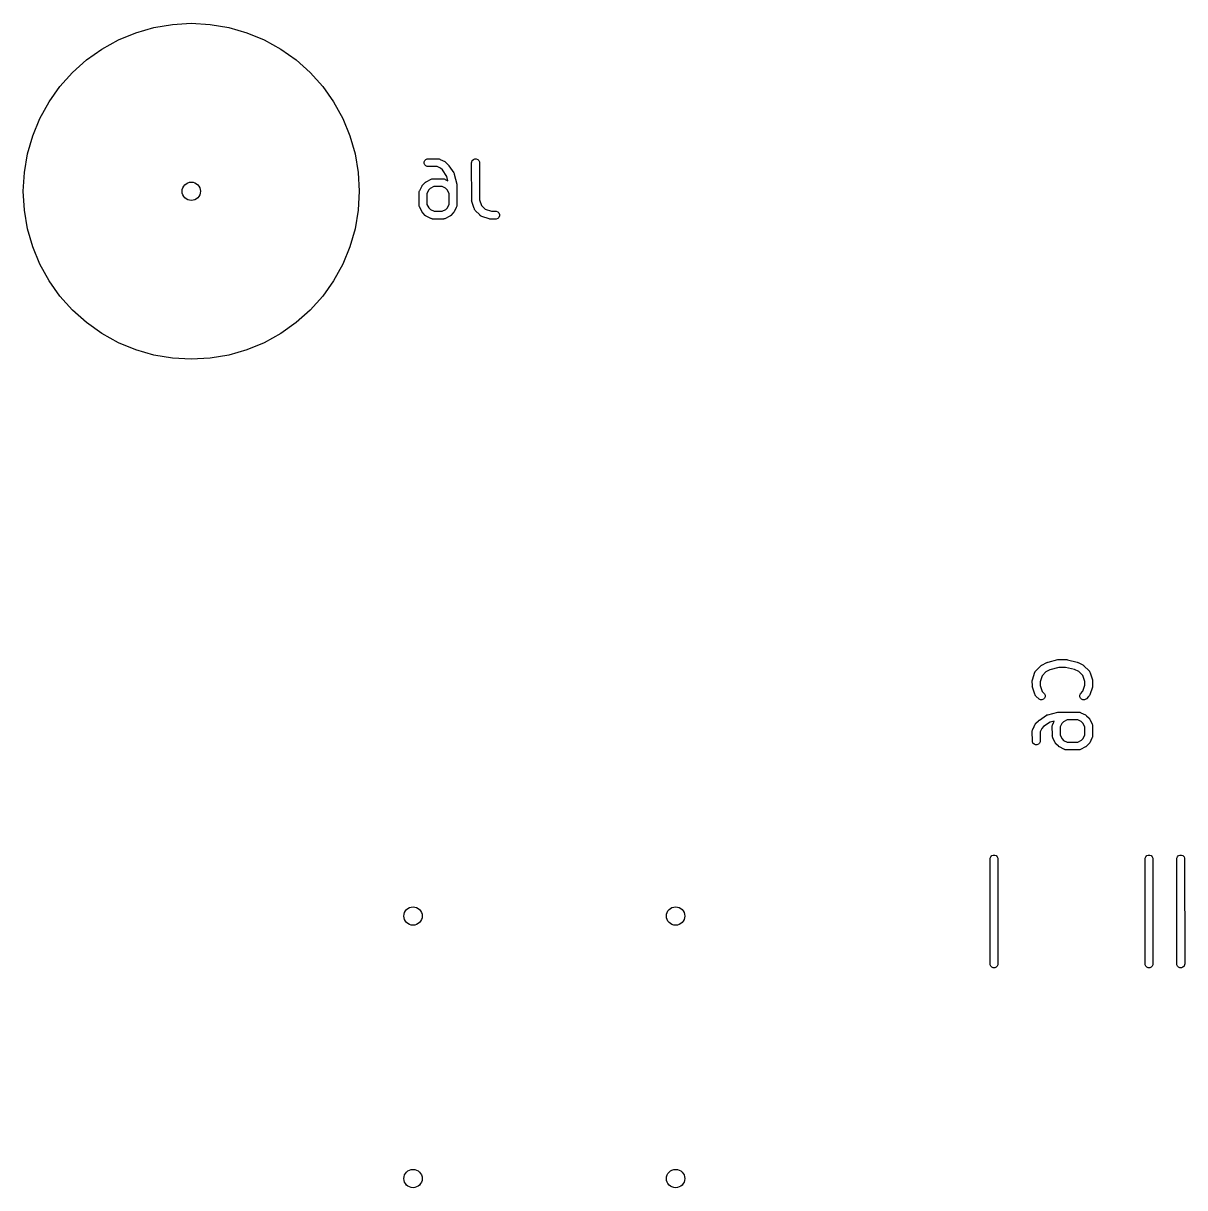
# Model space of a CAD drawing. Extents: x 3.87 to 5.83, y -4.81 to -2.87.
# Drawn here: x 3.874 to 4.745, y -3.747 to -2.874 of the extents above; entities that cross this region are included whole.
import ezdxf

# ---------------------------------------------------------------- set-up
doc = ezdxf.new("R2010")
doc.units = 0
doc.header["$MEASUREMENT"] = 0
doc.layers.add('BLACK', color=7, linetype='CONTINUOUS')

msp = doc.modelspace()

# ---------------------------------------------------------------- linework, layer by layer
at = {"layer": 'BLACK', "linetype": 'CONTINUOUS'}
for p, q in [((3.94534, -2.88649), (3.95839, -2.88109)), ((3.95839, -2.88109), (3.97197, -2.87717)), ((3.97197, -2.87717), (3.98589, -2.87481)), ((3.98589, -2.87481), (4, -2.87402)), ((4, -2.87402), (4.01411, -2.87481)), ((4.01411, -2.87481), (4.02803, -2.87717)), ((4.02803, -2.87717), (4.04161, -2.88109)), ((4.04161, -2.88109), (4.05466, -2.88649)), ((3.93297, -2.89333), (3.94534, -2.88649)), ((4.05466, -2.88649), (4.06703, -2.89333)), ((3.92145, -2.9015), (3.93297, -2.89333)), ((4.06703, -2.89333), (4.07855, -2.9015)), ((3.91092, -2.91092), (3.92145, -2.9015)), ((4.07855, -2.9015), (4.08908, -2.91092)), ((3.9015, -2.92145), (3.91092, -2.91092)), ((4.08908, -2.91092), (4.0985, -2.92145)), ((3.89333, -2.93297), (3.9015, -2.92145)), ((4.0985, -2.92145), (4.10667, -2.93297)), ((3.88649, -2.94534), (3.89333, -2.93297)), ((4.10667, -2.93297), (4.11351, -2.94534)), ((3.88109, -2.95839), (3.88649, -2.94534)), ((4.11351, -2.94534), (4.11891, -2.95839)), ((3.87717, -2.97197), (3.88109, -2.95839)), ((4.11891, -2.95839), (4.12283, -2.97197)), ((3.87481, -2.98589), (3.87717, -2.97197)), ((4.12283, -2.97197), (4.12519, -2.98589)), ((4.17461, -2.97796), (4.17505, -2.9769)), ((4.17505, -2.9769), (4.17586, -2.97608)), ((4.17586, -2.97608), (4.17693, -2.97564)), ((4.17693, -2.97564), (4.185, -2.97558)), ((4.185, -2.97558), (4.18558, -2.97564)), ((4.18558, -2.97564), (4.18568, -2.97568)), ((4.18568, -2.97568), (4.18578, -2.97569)), ((4.18578, -2.97569), (4.18629, -2.97594)), ((4.18629, -2.97594), (4.18664, -2.97608)), ((4.18664, -2.97608), (4.18669, -2.97613)), ((4.18669, -2.97613), (4.19007, -2.97777)), ((4.21023, -2.97796), (4.21067, -2.9769)), ((4.21067, -2.9769), (4.21148, -2.97608)), ((4.21148, -2.97608), (4.21255, -2.97564)), ((4.21255, -2.97564), (4.2137, -2.97564)), ((4.2137, -2.97564), (4.21476, -2.97608)), ((4.21476, -2.97608), (4.21558, -2.9769)), ((4.21558, -2.9769), (4.21602, -2.97796)), ((3.87402, -3), (3.87481, -2.98589)), ((4.12519, -2.98589), (4.12598, -3)), ((4.17461, -2.97911), (4.17461, -2.97796)), ((4.17505, -2.98018), (4.17461, -2.97911)), ((4.17586, -2.98099), (4.17505, -2.98018)), ((4.17693, -2.98143), (4.17586, -2.98099)), ((4.1775, -2.98149), (4.17693, -2.98143)), ((4.18423, -2.98144), (4.1775, -2.98149)), ((4.18692, -2.98275), (4.18423, -2.98144)), ((4.18823, -2.98401), (4.18692, -2.98275)), ((4.19161, -2.98899), (4.18823, -2.98401)), ((4.19007, -2.97777), (4.19032, -2.97793)), ((4.19032, -2.97793), (4.19039, -2.97796)), ((4.19039, -2.97796), (4.19044, -2.978)), ((4.19044, -2.978), (4.19056, -2.97808)), ((4.19056, -2.97808), (4.19078, -2.97833)), ((4.19078, -2.97833), (4.19271, -2.9802)), ((4.19271, -2.9802), (4.19272, -2.9802)), ((4.19272, -2.9802), (4.19272, -2.9802)), ((4.19272, -2.9802), (4.19272, -2.9802)), ((4.19272, -2.9802), (4.19308, -2.98065)), ((4.19308, -2.98065), (4.19318, -2.98088)), ((4.19318, -2.98088), (4.19683, -2.98627)), ((4.21017, -2.97854), (4.21023, -2.97796)), ((4.21023, -3.00657), (4.21017, -2.97854)), ((4.21602, -2.97796), (4.21608, -3.00632)), ((4.17355, -2.99525), (4.17541, -2.99332)), ((4.17541, -2.99332), (4.17564, -2.99314)), ((4.17564, -2.99314), (4.17569, -2.99308)), ((4.17569, -2.99308), (4.17575, -2.99305)), ((4.17575, -2.99305), (4.17586, -2.99295)), ((4.17586, -2.99295), (4.17621, -2.99281)), ((4.17621, -2.99281), (4.17993, -2.99089)), ((4.17993, -2.99089), (4.18047, -2.99069)), ((4.18047, -2.99069), (4.18058, -2.99068)), ((4.18058, -2.99068), (4.18068, -2.99064)), ((4.18068, -2.99064), (4.1812, -2.99063)), ((4.1812, -2.99063), (4.18162, -2.9906)), ((4.18162, -2.9906), (4.1817, -2.99063)), ((4.1817, -2.99063), (4.18875, -2.99058)), ((4.18875, -2.99058), (4.18933, -2.99064)), ((4.18933, -2.99064), (4.18943, -2.99068)), ((4.18943, -2.99068), (4.18953, -2.99069)), ((4.18953, -2.99069), (4.19004, -2.99093)), ((4.19004, -2.99093), (4.19039, -2.99108)), ((4.19039, -2.99108), (4.19044, -2.99113)), ((4.19044, -2.99113), (4.1924, -2.99208)), ((4.1924, -2.99208), (4.19161, -2.98899)), ((4.19683, -2.98627), (4.197, -2.98659)), ((4.197, -2.98659), (4.19705, -2.98665)), ((4.19705, -2.98665), (4.19706, -2.98669)), ((4.19706, -2.98669), (4.1971, -2.98678)), ((4.1971, -2.98678), (4.19719, -2.9872)), ((4.19719, -2.9872), (4.19912, -2.99469)), ((4.19912, -2.99469), (4.19913, -2.99479)), ((4.19913, -2.99479), (4.19915, -2.99483)), ((4.19915, -2.99483), (4.19915, -2.99491)), ((4.19915, -2.99491), (4.1992, -2.99527)), ((3.87481, -3.01411), (3.87402, -3)), ((4.12598, -3), (4.12519, -3.01411)), ((4.1708, -3.00103), (4.17086, -3.00046)), ((4.17085, -3.00995), (4.1708, -3.00103)), ((4.17086, -3.00046), (4.1709, -3.00036)), ((4.1709, -3.00036), (4.17091, -3.00025)), ((4.17091, -3.00025), (4.17115, -2.99974)), ((4.17115, -2.99974), (4.1713, -2.99939)), ((4.1713, -2.99939), (4.17135, -2.99934)), ((4.17135, -2.99934), (4.17299, -2.99596)), ((4.17299, -2.99596), (4.17314, -2.99572)), ((4.17314, -2.99572), (4.17317, -2.99564)), ((4.17317, -2.99564), (4.17322, -2.9956)), ((4.17322, -2.9956), (4.1733, -2.99547)), ((4.1733, -2.99547), (4.17355, -2.99525)), ((4.17797, -2.99911), (4.17666, -3.00181)), ((4.17666, -3.00181), (4.1767, -3.00979)), ((4.17916, -2.99788), (4.17797, -2.99911)), ((4.18187, -2.99648), (4.17916, -2.99788)), ((4.18798, -2.99644), (4.18187, -2.99648)), ((4.19067, -2.99775), (4.18798, -2.99644)), ((4.19191, -2.99894), (4.19067, -2.99775)), ((4.19332, -3.00168), (4.19191, -2.99894)), ((4.19335, -3.00962), (4.19332, -3.00168)), ((4.1992, -2.99527), (4.19915, -2.9956)), ((4.19915, -2.9956), (4.19917, -3.00126)), ((4.19917, -3.00126), (4.19918, -3.0014)), ((4.19918, -3.0014), (4.19917, -3.00143)), ((4.19917, -3.00143), (4.1992, -3.01041)), ((4.17082, -3.01004), (4.17085, -3.00995)), ((4.17085, -3.01047), (4.17082, -3.01004)), ((4.17086, -3.01098), (4.17085, -3.01047)), ((4.1709, -3.01108), (4.17086, -3.01098)), ((4.17091, -3.01119), (4.1709, -3.01108)), ((4.17111, -3.01173), (4.17091, -3.01119)), ((4.17303, -3.01545), (4.17111, -3.01173)), ((4.1767, -3.00979), (4.1781, -3.0125)), ((4.19084, -3.01356), (4.19204, -3.01233)), ((4.19204, -3.01233), (4.19335, -3.00962)), ((4.19866, -3.0121), (4.19702, -3.01548)), ((4.19871, -3.01205), (4.19866, -3.0121)), ((4.19885, -3.0117), (4.19871, -3.01205)), ((4.1991, -3.01119), (4.19885, -3.0117)), ((4.19911, -3.01108), (4.1991, -3.01119)), ((4.19915, -3.01098), (4.19911, -3.01108)), ((4.1992, -3.01041), (4.19915, -3.01098)), ((4.21019, -3.00703), (4.21023, -3.00657)), ((4.21023, -3.00717), (4.21019, -3.00703)), ((4.21023, -3.00723), (4.21023, -3.00717)), ((4.21026, -3.00731), (4.21023, -3.00723)), ((4.21032, -3.00759), (4.21026, -3.00731)), ((4.2121, -3.01278), (4.21032, -3.00759)), ((4.21608, -3.00632), (4.2176, -3.01077)), ((4.2176, -3.01077), (4.2204, -3.01352)), ((3.87717, -3.02803), (3.87481, -3.01411)), ((4.12519, -3.01411), (4.12283, -3.02803)), ((4.17317, -3.0158), (4.17303, -3.01545)), ((4.17327, -3.01591), (4.17317, -3.0158)), ((4.1733, -3.01597), (4.17327, -3.01591)), ((4.17335, -3.01602), (4.1733, -3.01597)), ((4.17354, -3.01624), (4.17335, -3.01602)), ((4.17547, -3.01811), (4.17354, -3.01624)), ((4.17569, -3.01836), (4.17547, -3.01811)), ((4.17582, -3.01844), (4.17569, -3.01836)), ((4.17586, -3.01849), (4.17582, -3.01844)), ((4.17593, -3.01852), (4.17586, -3.01849)), ((4.17618, -3.01867), (4.17593, -3.01852)), ((4.17956, -3.02031), (4.17618, -3.01867)), ((4.1781, -3.0125), (4.17933, -3.01369)), ((4.17933, -3.01369), (4.18203, -3.015)), ((4.17961, -3.02036), (4.17956, -3.02031)), ((4.17996, -3.02051), (4.17961, -3.02036)), ((4.18047, -3.02075), (4.17996, -3.02051)), ((4.18058, -3.02076), (4.18047, -3.02075)), ((4.18068, -3.0208), (4.18058, -3.02076)), ((4.18125, -3.02086), (4.18068, -3.0208)), ((4.1883, -3.02081), (4.18125, -3.02086)), ((4.18203, -3.015), (4.18814, -3.01496)), ((4.18814, -3.01496), (4.19084, -3.01356)), ((4.18838, -3.02084), (4.1883, -3.02081)), ((4.1888, -3.02081), (4.18838, -3.02084)), ((4.18933, -3.0208), (4.1888, -3.02081)), ((4.18943, -3.02076), (4.18933, -3.0208)), ((4.18953, -3.02075), (4.18943, -3.02076)), ((4.19007, -3.02055), (4.18953, -3.02075)), ((4.19379, -3.01863), (4.19007, -3.02055)), ((4.19414, -3.01849), (4.19379, -3.01863)), ((4.19426, -3.01839), (4.19414, -3.01849)), ((4.19431, -3.01836), (4.19426, -3.01839)), ((4.19436, -3.01831), (4.19431, -3.01836)), ((4.19459, -3.01812), (4.19436, -3.01831)), ((4.19645, -3.01619), (4.19459, -3.01812)), ((4.19671, -3.01597), (4.19645, -3.01619)), ((4.19679, -3.01584), (4.19671, -3.01597)), ((4.19683, -3.0158), (4.19679, -3.01584)), ((4.19686, -3.01573), (4.19683, -3.0158)), ((4.19702, -3.01548), (4.19686, -3.01573)), ((4.2121, -3.01286), (4.2121, -3.01278)), ((4.21226, -3.01323), (4.2121, -3.01286)), ((4.21243, -3.01374), (4.21226, -3.01323)), ((4.2125, -3.01382), (4.21243, -3.01374)), ((4.21254, -3.01392), (4.2125, -3.01382)), ((4.21291, -3.01437), (4.21254, -3.01392)), ((4.21638, -3.01777), (4.21291, -3.01437)), ((4.21641, -3.01784), (4.21638, -3.01777)), ((4.21672, -3.0181), (4.21641, -3.01784)), ((4.21711, -3.01849), (4.21672, -3.0181)), ((4.21721, -3.01853), (4.21711, -3.01849)), ((4.21729, -3.0186), (4.21721, -3.01853)), ((4.21781, -3.01883), (4.21729, -3.0186)), ((4.22343, -3.02065), (4.21781, -3.01883)), ((4.2204, -3.01352), (4.22497, -3.01499)), ((4.2238, -3.0208), (4.22343, -3.02065)), ((4.22394, -3.02082), (4.2238, -3.0208)), ((4.224, -3.02084), (4.22394, -3.02082)), ((4.22408, -3.02083), (4.224, -3.02084)), ((4.22437, -3.02086), (4.22408, -3.02083)), ((4.2287, -3.0208), (4.22437, -3.02086)), ((4.22497, -3.01499), (4.22812, -3.01495)), ((4.22812, -3.01495), (4.2287, -3.01501)), ((4.2287, -3.01501), (4.22976, -3.01545)), ((4.22976, -3.02036), (4.2287, -3.0208)), ((4.22976, -3.01545), (4.23058, -3.01627)), ((4.23058, -3.01955), (4.22976, -3.02036)), ((4.23058, -3.01627), (4.23102, -3.01733)), ((4.23102, -3.01848), (4.23058, -3.01955)), ((4.23102, -3.01733), (4.23102, -3.01848)), ((3.88109, -3.04161), (3.87717, -3.02803)), ((4.12283, -3.02803), (4.11891, -3.04161)), ((3.88649, -3.05466), (3.88109, -3.04161)), ((4.11891, -3.04161), (4.11351, -3.05466)), ((3.89333, -3.06703), (3.88649, -3.05466)), ((4.11351, -3.05466), (4.10667, -3.06703)), ((3.9015, -3.07855), (3.89333, -3.06703)), ((4.10667, -3.06703), (4.0985, -3.07855)), ((3.91092, -3.08908), (3.9015, -3.07855)), ((4.0985, -3.07855), (4.08908, -3.08908)), ((3.92145, -3.0985), (3.91092, -3.08908)), ((4.08908, -3.08908), (4.07855, -3.0985)), ((3.93297, -3.10667), (3.92145, -3.0985)), ((4.07855, -3.0985), (4.06703, -3.10667)), ((3.94534, -3.11351), (3.93297, -3.10667)), ((4.06703, -3.10667), (4.05466, -3.11351)), ((3.95839, -3.11891), (3.94534, -3.11351)), ((4.05466, -3.11351), (4.04161, -3.11891)), ((3.97197, -3.12283), (3.95839, -3.11891)), ((3.98589, -3.12519), (3.97197, -3.12283)), ((4, -3.12598), (3.98589, -3.12519)), ((4.01411, -3.12519), (4, -3.12598)), ((4.02803, -3.12283), (4.01411, -3.12519)), ((4.04161, -3.11891), (4.02803, -3.12283)), ((4.64242, -3.35307), (4.64969, -3.3512)), ((4.64969, -3.3512), (4.64979, -3.35119)), ((4.64979, -3.35119), (4.64983, -3.35117)), ((4.64983, -3.35117), (4.64991, -3.35117)), ((4.64991, -3.35117), (4.65027, -3.35112)), ((4.65027, -3.35112), (4.65058, -3.35116)), ((4.65058, -3.35116), (4.65603, -3.35111)), ((4.65603, -3.35111), (4.65613, -3.35112)), ((4.65613, -3.35112), (4.65618, -3.35112)), ((4.65618, -3.35112), (4.65625, -3.35113)), ((4.65625, -3.35113), (4.65661, -3.35117)), ((4.65661, -3.35117), (4.65691, -3.3513)), ((4.65691, -3.3513), (4.66425, -3.35308)), ((4.63079, -3.36624), (4.63261, -3.36063)), ((4.63261, -3.36063), (4.63285, -3.3601)), ((4.63285, -3.3601), (4.63292, -3.36002)), ((4.63292, -3.36002), (4.63296, -3.35992)), ((4.63296, -3.35992), (4.63334, -3.35953)), ((4.63334, -3.35953), (4.6336, -3.35923)), ((4.6336, -3.35923), (4.63367, -3.3592)), ((4.63367, -3.3592), (4.63707, -3.35573)), ((4.63707, -3.35573), (4.6373, -3.35554)), ((4.6373, -3.35554), (4.63735, -3.35548)), ((4.63735, -3.35548), (4.63741, -3.35545)), ((4.63741, -3.35545), (4.63752, -3.35536)), ((4.63752, -3.35536), (4.63787, -3.35522)), ((4.63787, -3.35522), (4.64159, -3.3533)), ((4.64079, -3.3603), (4.63792, -3.36322)), ((4.64375, -3.35877), (4.64079, -3.3603)), ((4.64159, -3.3533), (4.64163, -3.35328)), ((4.64163, -3.35328), (4.64165, -3.35327)), ((4.64165, -3.35327), (4.6417, -3.35326)), ((4.6417, -3.35326), (4.64213, -3.35309)), ((4.64213, -3.35309), (4.64242, -3.35307)), ((4.65058, -3.35702), (4.64375, -3.35877)), ((4.65549, -3.35697), (4.65058, -3.35702)), ((4.6623, -3.35863), (4.65549, -3.35697)), ((4.66545, -3.36015), (4.6623, -3.35863)), ((4.66425, -3.35308), (4.66429, -3.35309)), ((4.66429, -3.35309), (4.66431, -3.35309)), ((4.66431, -3.35309), (4.66436, -3.35312)), ((4.66436, -3.35312), (4.66479, -3.35327)), ((4.66479, -3.35327), (4.66501, -3.35343)), ((4.66501, -3.35343), (4.6686, -3.35517)), ((4.66843, -3.36308), (4.66545, -3.36015)), ((4.6686, -3.35517), (4.66885, -3.35533)), ((4.66885, -3.35533), (4.66892, -3.35536)), ((4.66892, -3.35536), (4.66897, -3.3554)), ((4.66897, -3.3554), (4.66909, -3.35548)), ((4.66909, -3.35548), (4.66935, -3.35578)), ((4.66935, -3.35578), (4.67312, -3.35948)), ((4.67312, -3.35948), (4.67349, -3.35992)), ((4.67349, -3.35992), (4.67353, -3.36002)), ((4.67353, -3.36002), (4.6736, -3.3601)), ((4.6736, -3.3601), (4.67377, -3.36061)), ((4.67377, -3.36061), (4.67393, -3.36099)), ((4.67393, -3.36099), (4.67393, -3.36107)), ((4.67393, -3.36107), (4.67571, -3.36626)), ((4.63058, -3.36719), (4.63061, -3.3669)), ((4.63063, -3.37094), (4.63058, -3.36719)), ((4.63061, -3.36682), (4.63063, -3.36676)), ((4.63061, -3.3669), (4.63061, -3.36682)), ((4.63063, -3.36676), (4.63064, -3.36661)), ((4.63064, -3.36661), (4.63079, -3.36624)), ((4.63792, -3.36322), (4.63645, -3.36778)), ((4.63645, -3.36778), (4.63648, -3.37059)), ((4.66996, -3.36754), (4.66843, -3.36308)), ((4.66851, -3.37492), (4.66999, -3.37035)), ((4.66999, -3.37035), (4.66996, -3.36754)), ((4.67571, -3.36626), (4.67577, -3.36654)), ((4.67577, -3.36654), (4.6758, -3.36661)), ((4.6758, -3.36661), (4.6758, -3.36668)), ((4.6758, -3.36668), (4.67584, -3.36682)), ((4.67584, -3.36682), (4.67581, -3.36719)), ((4.67581, -3.36719), (4.67586, -3.37094)), ((4.63061, -3.37131), (4.63063, -3.37094)), ((4.63064, -3.37145), (4.63061, -3.37131)), ((4.63064, -3.37152), (4.63064, -3.37145)), ((4.63067, -3.37159), (4.63064, -3.37152)), ((4.63073, -3.37187), (4.63067, -3.37159)), ((4.63251, -3.37706), (4.63073, -3.37187)), ((4.63251, -3.37714), (4.63251, -3.37706)), ((4.63267, -3.37752), (4.63251, -3.37714)), ((4.63285, -3.37803), (4.63267, -3.37752)), ((4.63292, -3.37811), (4.63285, -3.37803)), ((4.63296, -3.3782), (4.63292, -3.37811)), ((4.63332, -3.37865), (4.63296, -3.3782)), ((4.63565, -3.38089), (4.63332, -3.37865)), ((4.63648, -3.37059), (4.63801, -3.37503)), ((4.63801, -3.37503), (4.63937, -3.37635)), ((4.63937, -3.37635), (4.63974, -3.3768)), ((4.63974, -3.3768), (4.64018, -3.37786)), ((4.64018, -3.37901), (4.63974, -3.38008)), ((4.64018, -3.37786), (4.64018, -3.37901)), ((4.66626, -3.37786), (4.6667, -3.3768)), ((4.66626, -3.37901), (4.66626, -3.37786)), ((4.6667, -3.38008), (4.66626, -3.37901)), ((4.6667, -3.3768), (4.66851, -3.37492)), ((4.6728, -3.37892), (4.67124, -3.38053)), ((4.67284, -3.3789), (4.6728, -3.37892)), ((4.67305, -3.37866), (4.67284, -3.3789)), ((4.67349, -3.3782), (4.67305, -3.37866)), ((4.67353, -3.37811), (4.67349, -3.3782)), ((4.6736, -3.37803), (4.67353, -3.37811)), ((4.67383, -3.3775), (4.6736, -3.37803)), ((4.67565, -3.37188), (4.67383, -3.3775)), ((4.6758, -3.37152), (4.67565, -3.37188)), ((4.67582, -3.37137), (4.6758, -3.37152)), ((4.67584, -3.37131), (4.67582, -3.37137)), ((4.67586, -3.37094), (4.67583, -3.37123)), ((4.67583, -3.37123), (4.67584, -3.37131)), ((4.63671, -3.38133), (4.63565, -3.38089)), ((4.63786, -3.38133), (4.63671, -3.38133)), ((4.63893, -3.38089), (4.63786, -3.38133)), ((4.63974, -3.38008), (4.63893, -3.38089)), ((4.66752, -3.38089), (4.6667, -3.38008)), ((4.66858, -3.38133), (4.66752, -3.38089)), ((4.66973, -3.38133), (4.66858, -3.38133)), ((4.6708, -3.38089), (4.66973, -3.38133)), ((4.67124, -3.38053), (4.6708, -3.38089)), ((4.6352, -3.39697), (4.63565, -3.39661)), ((4.63565, -3.39661), (4.63588, -3.39651)), ((4.63588, -3.39651), (4.64127, -3.39285)), ((4.64127, -3.39285), (4.64159, -3.39268)), ((4.64159, -3.39268), (4.64165, -3.39264)), ((4.64165, -3.39264), (4.64169, -3.39263)), ((4.64169, -3.39263), (4.64178, -3.39258)), ((4.64178, -3.39258), (4.6422, -3.3925)), ((4.6422, -3.3925), (4.64969, -3.39057)), ((4.64969, -3.39057), (4.64979, -3.39056)), ((4.64979, -3.39056), (4.64983, -3.39054)), ((4.64983, -3.39054), (4.64991, -3.39054)), ((4.64991, -3.39054), (4.65027, -3.39049)), ((4.65027, -3.39049), (4.6506, -3.39054)), ((4.6506, -3.39054), (4.65626, -3.39052)), ((4.65668, -3.39637), (4.65394, -3.39778)), ((4.65626, -3.39052), (4.6564, -3.39051)), ((4.6564, -3.39051), (4.65643, -3.39052)), ((4.65643, -3.39052), (4.66541, -3.39048)), ((4.66462, -3.39634), (4.65668, -3.39637)), ((4.66733, -3.39765), (4.66462, -3.39634)), ((4.66541, -3.39048), (4.66598, -3.39054)), ((4.66598, -3.39054), (4.66608, -3.39058)), ((4.66608, -3.39058), (4.66619, -3.39059)), ((4.66619, -3.39059), (4.6667, -3.39084)), ((4.6667, -3.39084), (4.66705, -3.39098)), ((4.66705, -3.39098), (4.6671, -3.39103)), ((4.6671, -3.39103), (4.67048, -3.39267)), ((4.67048, -3.39267), (4.67073, -3.39283)), ((4.67073, -3.39283), (4.6708, -3.39286)), ((4.6708, -3.39286), (4.67084, -3.3929)), ((4.67084, -3.3929), (4.67097, -3.39298)), ((4.67097, -3.39298), (4.67119, -3.39323)), ((4.67119, -3.39323), (4.67312, -3.3951)), ((4.67312, -3.3951), (4.67331, -3.39532)), ((4.67331, -3.39532), (4.67336, -3.39538)), ((4.67336, -3.39538), (4.67339, -3.39543)), ((4.67339, -3.39543), (4.67349, -3.39555)), ((4.67349, -3.39555), (4.67363, -3.39589)), ((4.67363, -3.39589), (4.67555, -3.39961)), ((4.63058, -3.40469), (4.63064, -3.40411)), ((4.63064, -3.41276), (4.63058, -3.40469)), ((4.63064, -3.40411), (4.63068, -3.40401)), ((4.63068, -3.40401), (4.63069, -3.40391)), ((4.63069, -3.40391), (4.63094, -3.40339)), ((4.63094, -3.40339), (4.63108, -3.40304)), ((4.63108, -3.40304), (4.63113, -3.403)), ((4.63113, -3.403), (4.63277, -3.39961)), ((4.63277, -3.39961), (4.63293, -3.39937)), ((4.63293, -3.39937), (4.63296, -3.3993)), ((4.63296, -3.3993), (4.633, -3.39925)), ((4.633, -3.39925), (4.63308, -3.39913)), ((4.63308, -3.39913), (4.63333, -3.3989)), ((4.63333, -3.3989), (4.6352, -3.39697)), ((4.6352, -3.39697), (4.6352, -3.39697)), ((4.6352, -3.39697), (4.6352, -3.39697)), ((4.6352, -3.39697), (4.6352, -3.39697)), ((4.63775, -3.40276), (4.63644, -3.40546)), ((4.63901, -3.40146), (4.63775, -3.40276)), ((4.64399, -3.39808), (4.63901, -3.40146)), ((4.64708, -3.39729), (4.64399, -3.39808)), ((4.64558, -3.40094), (4.64564, -3.40036)), ((4.64563, -3.40799), (4.64558, -3.40094)), ((4.64564, -3.40036), (4.64568, -3.40026)), ((4.64568, -3.40026), (4.64569, -3.40016)), ((4.64569, -3.40016), (4.64593, -3.39964)), ((4.64593, -3.39964), (4.64608, -3.3993)), ((4.64608, -3.3993), (4.64613, -3.39925)), ((4.64613, -3.39925), (4.64708, -3.39729)), ((4.65275, -3.39901), (4.65144, -3.40171)), ((4.65144, -3.40171), (4.65148, -3.40782)), ((4.65394, -3.39778), (4.65275, -3.39901)), ((4.66856, -3.39884), (4.66733, -3.39765)), ((4.66996, -3.40155), (4.66856, -3.39884)), ((4.67, -3.40766), (4.66996, -3.40155)), ((4.67555, -3.39961), (4.67575, -3.40016)), ((4.67575, -3.40016), (4.67576, -3.40026)), ((4.67576, -3.40026), (4.6758, -3.40036)), ((4.6758, -3.40036), (4.67581, -3.40088)), ((4.67581, -3.40088), (4.67584, -3.4013)), ((4.67584, -3.4013), (4.67581, -3.40138)), ((4.67581, -3.40138), (4.67586, -3.40843)), ((4.63108, -3.41382), (4.63064, -3.41276)), ((4.6319, -3.41464), (4.63108, -3.41382)), ((4.63599, -3.41382), (4.63518, -3.41464)), ((4.63643, -3.41276), (4.63599, -3.41382)), ((4.63649, -3.41218), (4.63643, -3.41276)), ((4.63644, -3.40546), (4.63649, -3.41218)), ((4.6456, -3.40807), (4.64563, -3.40799)), ((4.64563, -3.40849), (4.6456, -3.40807)), ((4.64564, -3.40901), (4.64563, -3.40849)), ((4.64568, -3.40911), (4.64564, -3.40901)), ((4.64569, -3.40921), (4.64568, -3.40911)), ((4.64589, -3.40976), (4.64569, -3.40921)), ((4.64781, -3.41348), (4.64589, -3.40976)), ((4.64795, -3.41382), (4.64781, -3.41348)), ((4.64805, -3.41394), (4.64795, -3.41382)), ((4.64808, -3.41399), (4.64805, -3.41394)), ((4.64814, -3.41405), (4.64808, -3.41399)), ((4.64832, -3.41427), (4.64814, -3.41405)), ((4.65148, -3.40782), (4.65288, -3.41053)), ((4.65288, -3.41053), (4.65411, -3.41172)), ((4.65411, -3.41172), (4.65681, -3.41303)), ((4.65681, -3.41303), (4.66479, -3.41298)), ((4.66479, -3.41298), (4.6675, -3.41159)), ((4.6675, -3.41159), (4.66869, -3.41036)), ((4.66869, -3.41036), (4.67, -3.40766)), ((4.67336, -3.41399), (4.67311, -3.41422)), ((4.67344, -3.41387), (4.67336, -3.41399)), ((4.67349, -3.41382), (4.67344, -3.41387)), ((4.67352, -3.41375), (4.67349, -3.41382)), ((4.67367, -3.4135), (4.67352, -3.41375)), ((4.67531, -3.41012), (4.67367, -3.4135)), ((4.67536, -3.41008), (4.67531, -3.41012)), ((4.67551, -3.40973), (4.67536, -3.41008)), ((4.67575, -3.40921), (4.67551, -3.40973)), ((4.67576, -3.40911), (4.67575, -3.40921)), ((4.6758, -3.40901), (4.67576, -3.40911)), ((4.67586, -3.40843), (4.6758, -3.40901)), ((4.63296, -3.41508), (4.6319, -3.41464)), ((4.63411, -3.41508), (4.63296, -3.41508)), ((4.63518, -3.41464), (4.63411, -3.41508)), ((4.65025, -3.41614), (4.64832, -3.41427)), ((4.65047, -3.41639), (4.65025, -3.41614)), ((4.6506, -3.41647), (4.65047, -3.41639)), ((4.65064, -3.41651), (4.6506, -3.41647)), ((4.65072, -3.41654), (4.65064, -3.41651)), ((4.65096, -3.4167), (4.65072, -3.41654)), ((4.65434, -3.41834), (4.65096, -3.4167)), ((4.65439, -3.41839), (4.65434, -3.41834)), ((4.65474, -3.41853), (4.65439, -3.41839)), ((4.65525, -3.41878), (4.65474, -3.41853)), ((4.65536, -3.41879), (4.65525, -3.41878)), ((4.65546, -3.41883), (4.65536, -3.41879)), ((4.65603, -3.41889), (4.65546, -3.41883)), ((4.66495, -3.41884), (4.65603, -3.41889)), ((4.66504, -3.41886), (4.66495, -3.41884)), ((4.66547, -3.41883), (4.66504, -3.41886)), ((4.66598, -3.41883), (4.66547, -3.41883)), ((4.66608, -3.41879), (4.66598, -3.41883)), ((4.66619, -3.41878), (4.66608, -3.41879)), ((4.66673, -3.41857), (4.66619, -3.41878)), ((4.67045, -3.41666), (4.66673, -3.41857)), ((4.6708, -3.41651), (4.67045, -3.41666)), ((4.67091, -3.41642), (4.6708, -3.41651)), ((4.67097, -3.41639), (4.67091, -3.41642)), ((4.67102, -3.41633), (4.67097, -3.41639)), ((4.67124, -3.41615), (4.67102, -3.41633)), ((4.67311, -3.41422), (4.67124, -3.41615)), ((4.59898, -3.50063), (4.59903, -3.50005)), ((4.59903, -3.57995), (4.59898, -3.50063)), ((4.59903, -3.50005), (4.59947, -3.49899)), ((4.59947, -3.49899), (4.60029, -3.49817)), ((4.60029, -3.49817), (4.60135, -3.49773)), ((4.60135, -3.49773), (4.60251, -3.49773)), ((4.60251, -3.49773), (4.60357, -3.49817)), ((4.60357, -3.49817), (4.60438, -3.49899)), ((4.60438, -3.49899), (4.60483, -3.50005)), ((4.60483, -3.50005), (4.60488, -3.57937)), ((4.71512, -3.50063), (4.71517, -3.50005)), ((4.71517, -3.57995), (4.71512, -3.50063)), ((4.71517, -3.50005), (4.71562, -3.49899)), ((4.71562, -3.49899), (4.71643, -3.49817)), ((4.71643, -3.49817), (4.71749, -3.49773)), ((4.71749, -3.49773), (4.71865, -3.49773)), ((4.71865, -3.49773), (4.71971, -3.49817)), ((4.71971, -3.49817), (4.72053, -3.49899)), ((4.72053, -3.49899), (4.72097, -3.50005)), ((4.72097, -3.50005), (4.72102, -3.57937)), ((4.73898, -3.50063), (4.73903, -3.50005)), ((4.73903, -3.57995), (4.73898, -3.50063)), ((4.73903, -3.50005), (4.73947, -3.49899)), ((4.73947, -3.49899), (4.74029, -3.49817)), ((4.74029, -3.49817), (4.74135, -3.49773)), ((4.74135, -3.49773), (4.74251, -3.49773)), ((4.74251, -3.49773), (4.74357, -3.49817)), ((4.74357, -3.49817), (4.74438, -3.49899)), ((4.74438, -3.49899), (4.74483, -3.50005)), ((4.74483, -3.50005), (4.74488, -3.57937)), ((4.59947, -3.58101), (4.59903, -3.57995)), ((4.60483, -3.57995), (4.60438, -3.58101)), ((4.60488, -3.57937), (4.60483, -3.57995)), ((4.71562, -3.58101), (4.71517, -3.57995)), ((4.72097, -3.57995), (4.72053, -3.58101)), ((4.72102, -3.57937), (4.72097, -3.57995)), ((4.73947, -3.58101), (4.73903, -3.57995)), ((4.74483, -3.57995), (4.74438, -3.58101)), ((4.74488, -3.57937), (4.74483, -3.57995)), ((4.60029, -3.58183), (4.59947, -3.58101)), ((4.60135, -3.58227), (4.60029, -3.58183)), ((4.60251, -3.58227), (4.60135, -3.58227)), ((4.60357, -3.58183), (4.60251, -3.58227)), ((4.60438, -3.58101), (4.60357, -3.58183)), ((4.71643, -3.58183), (4.71562, -3.58101)), ((4.71749, -3.58227), (4.71643, -3.58183)), ((4.71865, -3.58227), (4.71749, -3.58227)), ((4.71971, -3.58183), (4.71865, -3.58227)), ((4.72053, -3.58101), (4.71971, -3.58183)), ((4.74029, -3.58183), (4.73947, -3.58101)), ((4.74135, -3.58227), (4.74029, -3.58183)), ((4.74251, -3.58227), (4.74135, -3.58227)), ((4.74357, -3.58183), (4.74251, -3.58227)), ((4.74438, -3.58101), (4.74357, -3.58183))]:
    msp.add_line(p, q, dxfattribs=at)
at = {"layer": 'BLACK'}
for centre in [(4, -3), (4.16626, -3.54345), (4.36311, -3.54345), (4.16626, -3.7403), (4.36311, -3.7403)]:
    msp.add_circle(centre, 0.00689, dxfattribs=at)

doc.saveas('drawing.dxf')
